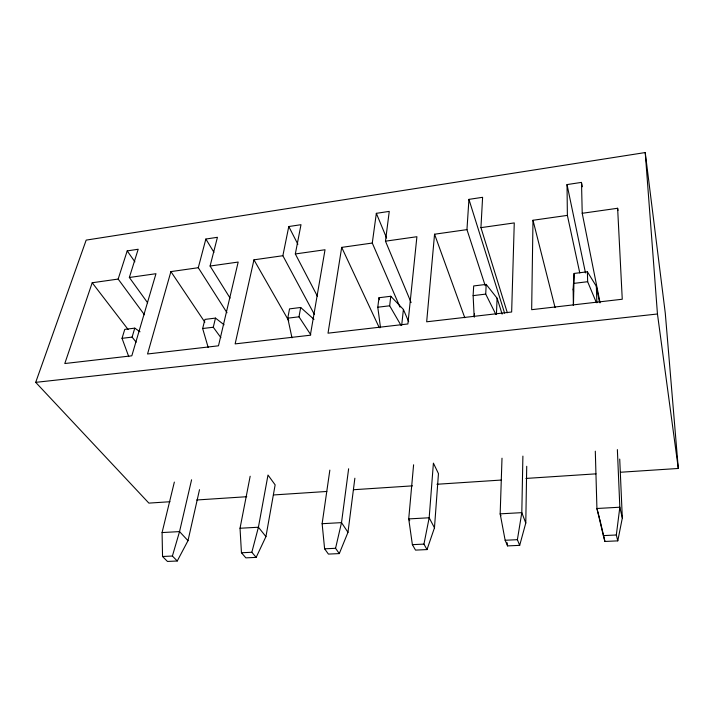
<?xml version="1.0" encoding="UTF-8"?>
<svg xmlns="http://www.w3.org/2000/svg" width="714" height="714" viewBox="0 0 714 714"><rect width="100%" height="100%" fill="white"/><g stroke="black" fill="none" stroke-linecap="round" stroke-linejoin="round"><path stroke-width="1.07" d="M582.222 213.29L581.508 182.391L567.023 184.578L567.38 215.387L532.992 220.26L531.662 309.689L622.26 299.237L617.628 208.265L582.222 213.29L600.09 302.843M502.004 458.201L500.175 513.848L505.146 540.266L507.547 545.907L519.685 545.353L525.781 523.041L526.727 466.296M522.898 456.112L521.809 512.652L517.391 539.686L519.685 545.353M573.449 305.512L574.118 273.444L587.39 271.793L596.342 286.296L599.608 302.629M496.435 314.383L497.087 298.202L486.189 284.395L473.685 285.948L473.123 295.632L474.185 316.936M495.909 314.49L485.716 294.106L486.189 284.395M474.292 316.927L474.48 313.714M507.333 312.759L480.941 227.641L482.602 197.305L468.937 199.367L466.956 229.622L485.217 285.698M573.387 305.521L573.137 289.081L574.118 273.444M427.008 549.584L434.469 527.807L438.458 473.641L433.407 463.145L429.176 517.775L423.946 544.113L427.008 549.584L415.521 550.11L412.38 544.657L408.72 518.908L413.602 464.787M466.956 229.622L434.558 234.219L426.669 321.8L511.652 312L514.267 222.92L480.941 227.641M401.687 325.289L403.401 309.439L390.781 296.265L378.982 297.738L377.786 307.225L380.508 327.672M401.036 325.414L389.666 305.788L390.781 296.265M411.103 302.566L385.471 241.18L389.255 211.389L376.34 213.334L372.28 243.046L400.018 307.154M595.306 451.186L596.922 508.493L603.357 535.607L604.919 541.453L617.78 540.864L616.325 534.991L619.832 507.217L617.369 449.606M329.85 470.115L322.13 523.701L324.611 548.816L328.422 554.091L339.293 553.591L347.977 532.323L354.867 478.219M348.628 468.768L341.515 522.63L335.562 548.298L339.293 553.591M372.28 243.046L341.694 247.383L328.021 333.17L407.89 323.96L416.905 236.718L385.471 241.18M265.938 536.607L275.14 484.86L268 475.042L258.414 527.235L251.837 552.27L256.156 557.393L265.938 536.607L258.414 527.235L240.029 528.253L241.448 552.761L245.848 557.857L256.156 557.393M310.813 334.83L298.996 316.811L300.692 307.484L289.536 308.876L287.769 318.176L291.99 337.865M317.444 296.319L295.328 253.952L300.996 224.696L288.777 226.534L282.869 255.719L314.41 314.517M240.029 528.253L250.168 476.238M617.78 540.864L622.322 517.998L619.725 459.075M282.869 255.719L253.952 259.825L235.138 343.889L310.349 335.214L325.031 249.748L295.328 253.952M174.35 482.084L162.078 532.564L162.542 556.501L167.46 561.445L177.259 560.99L187.996 540.676L199.509 489.688M191.584 479.79L179.544 531.6L172.395 556.036L177.259 560.99M220.885 337.668L213.272 327.235L215.485 318.096L204.927 319.408L202.651 328.52L208.176 347.468M230.069 298.095L210.086 266.036L217.431 237.298L205.855 239.047L198.287 267.714L226.99 312.741M198.287 267.714L170.905 271.597L147.548 353.983L218.484 345.808L238.181 262.056L210.086 266.036M136.133 342.149L132.099 337.106L134.767 328.145L140.024 331.778M128.743 356.616L122.032 338.329L124.763 329.386L134.767 328.145M147.611 302.781L129.35 277.487L138.186 249.248L127.199 250.9L118.158 279.067L144.433 314.776M118.158 279.067L92.204 282.753L64.795 363.533L131.822 355.804L155.973 273.712L129.35 277.487M170.012 501.728L148.878 503.111L35.7 382.356L86.171 240.109L645.224 152.555L665.287 313.232L678.3 468.464L620.466 472.249M122.032 338.329L132.099 337.106M202.651 328.52L213.272 327.235M287.769 318.176L298.996 316.811M377.786 307.225L389.666 305.788M473.123 295.632L485.716 294.106M574.279 283.333L587.649 281.709L596.074 301.897M35.7 382.356L657.46 313.99L645.224 152.555M196.707 499.987L246.749 496.712M273.444 494.963L326.833 491.464M353.528 489.724L412.478 485.859M436.941 484.262L501.451 480.04M525.923 478.434L595.994 473.846M162.078 532.564L179.544 531.6L187.996 540.676M322.13 523.701L341.515 522.63L347.977 532.323M162.542 556.501L172.395 556.036M241.448 552.761L251.837 552.27M324.611 548.816L335.562 548.298M412.38 544.657L423.946 544.113M505.146 540.266L517.391 539.686M603.357 535.607L616.325 534.991M215.485 318.096L224.071 324.781M300.692 307.484L313.99 319.328M92.204 282.753L128.118 329.511M127.199 250.9L134.892 261.833M170.905 271.597L204.864 322.21M205.855 239.047L213.968 252.345M253.952 259.825L288.759 320.8M409.729 520.72L408.72 518.908L429.176 517.775L434.469 527.807M288.777 226.534L297.89 244.277M341.694 247.383L379.304 327.762M403.401 309.439L408.658 321.684M500.951 515.722L500.175 513.848L521.809 512.652L525.781 523.041M376.34 213.334L386.604 238.057M434.558 234.219L464.787 317.748M497.087 298.202L502.129 314.115M468.937 199.367L504.593 313.116M599.483 518.105L596.922 508.493L619.832 507.217L622.322 517.998M378.982 297.738L379.518 299.764M532.992 220.26L555.081 307.636M599.769 519.176L604.919 541.453M573.137 289.081L573.628 291.241M567.38 215.387L579.777 272.935M567.023 184.578L585.489 272.918M581.723 183.48L582.356 186.747M617.628 208.265L617.985 210.469M507.092 542.64L507.547 545.907M657.46 313.99L678.3 468.464M596.342 286.296L596.877 302.816M587.39 271.793L587.649 281.709"/></g></svg>
